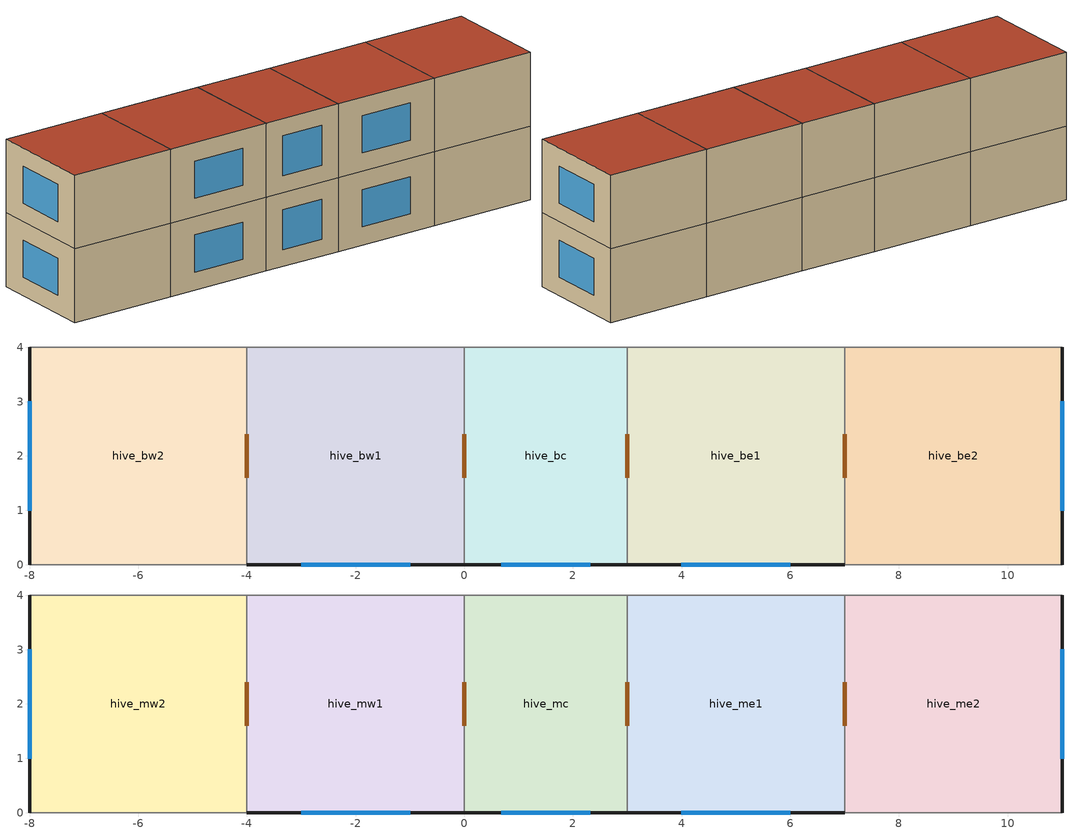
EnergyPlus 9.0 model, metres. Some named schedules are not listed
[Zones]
hive_bc
 floor othersideconditionsmodel (floor): 3,4 3,0 0,0 0,4 z0
 wall outside (ext_wall): 0,0 3,0 z0:2.7
 wall to hive_be1 (int_wall): 3,0 3,4 z0:2.7
 wall adiabatic (int_wall): 3,4 0,4 z0:2.7
 wall to hive_bw1 (int_wall): 0,4 0,0 z0:2.7
 window (simple_window): 0.68,0 2.32,0 z0.62:2.08
 door inside (door_3_cm): 3,1.6 3,2.4 / 0,2.4 0,1.6 z0:2.1
hive_be1
 floor othersideconditionsmodel (floor): 7,4 7,0 3,0 3,4 z0
 wall outside (ext_wall): 3,0 7,0 z0:2.7
 wall to hive_be2 (int_wall): 7,0 7,4 z0:2.7
 wall adiabatic (int_wall): 7,4 3,4 z0:2.7
 window (simple_window): 4,0 6,0 z0.67:2.03
 door inside (door_3_cm): 7,1.6 7,2.4 z0:2.1
hive_be2
 floor othersideconditionsmodel (floor): 11,4 11,0 7,0 7,4 z0
 wall outside (ext_wall): 11,0 11,4 z0:2.7
 wall adiabatic (int_wall): 7,0 11,0 / 11,4 7,4 z0:2.7
 window (simple_window): 11,1 11,3 z0.67:2.03
hive_bw1
 floor othersideconditionsmodel (floor): 0,4 0,0 -4,0 -4,4 z0
 wall outside (ext_wall): -4,0 0,0 z0:2.7
 wall adiabatic (int_wall): 0,4 -4,4 z0:2.7
 wall to hive_bw2 (int_wall): -4,4 -4,0 z0:2.7
 window (simple_window): -3,0 -1,0 z0.67:2.03
 door inside (door_3_cm): -4,2.4 -4,1.6 z0:2.1
hive_bw2
 floor othersideconditionsmodel (floor): -4,4 -4,0 -8,0 -8,4 z0
 wall outside (ext_wall): -8,4 -8,0 z0:2.7
 wall adiabatic (int_wall): -8,0 -4,0 / -4,4 -8,4 z0:2.7
 window (simple_window): -8,3 -8,1 z0.67:2.03
hive_mc
 floor to hive_bc (floor): 3,4 3,0 0,0 0,4 z2.7
 wall outside (ext_wall): 0,0 3,0 z2.7:5.4
 wall to hive_me1 (int_wall): 3,0 3,4 z2.7:5.4
 wall adiabatic (int_wall): 3,4 0,4 z2.7:5.4
 wall to hive_mw1 (int_wall): 0,4 0,0 z2.7:5.4
 window (simple_window): 0.68,0 2.32,0 z3.32:4.78
 door inside (door_3_cm): 3,1.6 3,2.4 / 0,2.4 0,1.6 z2.7:4.8
 roof outside (roof): 0,4 0,0 3,0 3,4 z5.4
hive_me1
 floor to hive_be1 (floor): 7,4 7,0 3,0 3,4 z2.7
 wall outside (ext_wall): 3,0 7,0 z2.7:5.4
 wall to hive_me2 (int_wall): 7,0 7,4 z2.7:5.4
 wall adiabatic (int_wall): 7,4 3,4 z2.7:5.4
 window (simple_window): 4,0 6,0 z3.37:4.73
 door inside (door_3_cm): 7,1.6 7,2.4 z2.7:4.8
 roof outside (roof): 3,4 3,0 7,0 7,4 z5.4
hive_me2
 floor to hive_be2 (floor): 11,4 11,0 7,0 7,4 z2.7
 wall outside (ext_wall): 11,0 11,4 z2.7:5.4
 wall adiabatic (int_wall): 7,0 11,0 / 11,4 7,4 z2.7:5.4
 window (simple_window): 11,1 11,3 z3.37:4.73
 roof outside (roof): 7,4 7,0 11,0 11,4 z5.4
hive_mw1
 floor to hive_bw1 (floor): 0,4 0,0 -4,0 -4,4 z2.7
 wall outside (ext_wall): -4,0 0,0 z2.7:5.4
 wall adiabatic (int_wall): 0,4 -4,4 z2.7:5.4
 wall to hive_mw2 (int_wall): -4,4 -4,0 z2.7:5.4
 window (simple_window): -3,0 -1,0 z3.37:4.73
 door inside (door_3_cm): -4,2.4 -4,1.6 z2.7:4.8
 roof outside (roof): -4,4 -4,0 0,0 0,4 z5.4
hive_mw2
 floor to hive_bw2 (floor): -4,4 -4,0 -8,0 -8,4 z2.7
 wall outside (ext_wall): -8,4 -8,0 z2.7:5.4
 wall adiabatic (int_wall): -8,0 -4,0 / -4,4 -8,4 z2.7:5.4
 window (simple_window): -8,3 -8,1 z3.37:4.73
 roof outside (roof): -8,4 -8,0 -4,0 -4,4 z5.4
[Building]
tetris_model: Loads convergence tolerance value=0.04; Maximum number of warmup days=25; Minimum number of warmup days=6; North axis=0; Solar distribution=FullInteriorAndExteriorWithReflections; Temperature convergence tolerance value=0.4; Terrain=City
[Site:GroundDomain:Slab]
ground_domain: 1, 0.4, 1.6, 10, No, Full, 6, 5, Timestep, ground_coupled_oscm, OnGrade, 1250, 30, 50, 1500, 1.5, finite_diff, Site:GroundTemperature:Undisturbed:FiniteDifference, No
[Site:GroundTemperature:Undisturbed:FiniteDifference]
finite_diff: 0.4, 1250, 30, 50, 1500, 1.5
[Construction]
floor: impermeabilizacao, concreto_5cm, contrapiso, piso_ceramico
roof: fibrocimento_telha, camara_cobertura, concreto
ext_wall: argamassa_externa, tijolo_9x19x19, camara_parede, tijolo_9x19x19, argamassa_interna
int_wall: argamassa_interna, tijolo_9x19x19, camara_parede, tijolo_9x19x19, argamassa_interna
door_3_cm: porta_mad_int_3cm
simple_window: vidro_simples_0.87
[Material] Thermal absorptance=0.9
Name | Conductivity | Density | Roughness | Solar absorptance | Specific heat | Thickness | Visible absorptance
argamassa_externa; argamassa_interna | 1.15 | 2000 | MediumRough | 0.5 | 1000 | 0.025 | 0.5
concreto_5cm | 1.75 | 2200 | MediumRough | 0.7 | 1000 | 0.05 | 0.7
contrapiso | 1.15 | 2000 | MediumRough | 0.7 | 1000 | 0.02 | 0.7
concreto | 1.75 | 2200 | Rough | 0.5 | 1000 | 0.1 | 0.5
fibrocimento_telha | 0.65 | 1700 | MediumRough | 0.5 | 840 | 0.008 | 0.5
impermeabilizacao | 0.23 | 1000 | Smooth | 0.7 | 920 | 0.0001 | 0.7
piso_ceramico | 1.05 | 2000 | Smooth | 0.7 | 920 | 0.0075 | 0.7
porta_mad_int_3cm | 0.15 | 650 | MediumSmooth | 0.5 | 2300 | 0.03 | 0.5
tijolo_9x19x19 | 0.9 | 1600 | Rough | 0.7 | 920 | 0.013 | 0.7
[Material:AirGap]
Name | Thermal resistance
camara_cobertura | 0.21
camara_parede | 0.17
[WindowMaterial:SimpleGlazingSystem]
vidro_simples_0.87: Solar heat gain coefficient=0.87; U factor=5.7
[ElectricEquipment] Design level=120; Design level calculation method=EquipmentLevel; End use subcategory=General; Fraction latent=0; Fraction lost=0; Fraction radiant=0.3; Schedule=sch_equip_liv
Name | Zone or zonelist
equip_hive_be2 | hive_be2
equip_hive_bw1 | hive_bw1
equip_hive_me2 | hive_me2
equip_hive_mw1 | hive_mw1
[Lights] Design level calculation method=Watts/Area; End use subcategory=GeneralLights; Fraction radiant=0.32; Fraction replaceable=0; Fraction visible=0.23; Return air fraction=0; Watts per zone floor area=5
Name | Zone or zonelist | Schedule
lights_hive_bc | hive_bc | sch_ilum_dorm
lights_hive_be1 | hive_be1 | sch_ilum_dorm
lights_hive_be2 | hive_be2 | sch_ilum_liv
lights_hive_bw1 | hive_bw1 | sch_ilum_liv
lights_hive_bw2 | hive_bw2 | sch_ilum_dorm
lights_hive_mc | hive_mc | sch_ilum_dorm
lights_hive_me1 | hive_me1 | sch_ilum_dorm
lights_hive_me2 | hive_me2 | sch_ilum_liv
lights_hive_mw1 | hive_mw1 | sch_ilum_liv
lights_hive_mw2 | hive_mw2 | sch_ilum_dorm
[People] Fraction radiant=0.3; Number of people calculation method=People
Name | Zone or zonelist | Number of people | Activity level schedule | Number of people schedule
people_hive_bc | hive_bc | 2 | sch_activ_dorm | sch_occup_dorm
people_hive_be1 | hive_be1 | 2 | sch_activ_dorm | sch_occup_dorm
people_hive_be2 | hive_be2 | 4 | sch_activ_liv | sch_occup_liv
people_hive_bw1 | hive_bw1 | 4 | sch_activ_liv | sch_occup_liv
people_hive_bw2 | hive_bw2 | 2 | sch_activ_dorm | sch_occup_dorm
people_hive_mc | hive_mc | 2 | sch_activ_dorm | sch_occup_dorm
people_hive_me1 | hive_me1 | 2 | sch_activ_dorm | sch_occup_dorm
people_hive_me2 | hive_me2 | 4 | sch_activ_liv | sch_occup_liv
people_hive_mw1 | hive_mw1 | 4 | sch_activ_liv | sch_occup_liv
people_hive_mw2 | hive_mw2 | 2 | sch_activ_dorm | sch_occup_dorm
[SurfaceProperty:OtherSideConditionsModel]
ground_coupled_oscm: Type of modeling=GroundCoupledSurface
[Zone] Multiplier=1
hive_bc; hive_be1; hive_be2; hive_bw1; hive_bw2; hive_mc; hive_me1; hive_me2; hive_mw1; hive_mw2
[Schedule:Compact]
sch_activ_liv: Through: 12/31, For:AllDays, Until: 24:00, 108
sch_activ_dorm: Through: 12/31, For:AllDays, Until: 24:00, 81
sch_equip_liv: Through: 12/31, For:AllDays, Until: 14:00, 0, Until: 22:00, 1, Until: 24:00, 0
sch_ilum_liv: Through: 12/31, For: AllDays, Until: 16:00, 0, Until: 22:00, 1, Until: 24:00, 0
sch_ilum_dorm: Through: 12/31, For: AllDays, Until: 06:00, 0, Until: 08:00, 1, Until: 22:00, 0, Until: 24:00, 1
sch_occup_liv: Through: 12/31, For: AllDays, Until: 14:00, 0, Until: 18:00, 0.5, Until: 22:00, 1, Until: 24:00, 0
sch_occup_dorm: Through: 12/31, For: AllDays, Until: 08:00, 1, Until: 22:00, 0, Until 24:00, 1
[AirflowNetwork:MultiZone:Component:DetailedOpening] Discharge coefficient for opening factor 1=0.001; Discharge coefficient for opening factor 2=0.65; Extra crack length or height of pivoting axis=0; Height factor for opening factor 1=1; Height factor for opening factor 2=1; Number of sets of opening factor data=2; Opening factor 1=0; Opening factor 2=1; Start height factor for opening factor 1=0; Start height factor for opening factor 2=0; Type of rectangular large vertical opening lvo=NonPivoted; Width factor for opening factor 1=0
Name | Air mass flow coefficient when opening is closed | Air mass flow exponent when opening is closed | Width factor for opening factor 2
window_opening | 0.0003 | 0.63 | 0.45
door_opening | 0.0024 | 0.59 | 1
[AirflowNetwork:MultiZone:Surface] Window door opening factor or crack factor=1
Name | Leakage component | Surface | Ventilation control mode | Ventilation control zone temperature setpoint schedule | Venting availability schedule
afn_hive_bc_window_s | window_opening | hive_bc_window_s | Temperature | sch_window_behav | sch_afn_dorm
afn_hive_be1_window_s | window_opening | hive_be1_window_s | Temperature | sch_window_behav | sch_afn_dorm
afn_hive_be2_window_e | window_opening | hive_be2_window_e | Temperature | sch_window_behav | sch_afn_liv
afn_hive_bw1_window_s | window_opening | hive_bw1_window_s | Temperature | sch_window_behav | sch_afn_liv
afn_hive_bw2_window_w | window_opening | hive_bw2_window_w | Temperature | sch_window_behav | sch_afn_dorm
afn_hive_bc_door_e | door_opening | hive_bc_door_e | NoVent
afn_hive_bc_door_w | door_opening | hive_bc_door_w | NoVent
afn_hive_be1_door_e | door_opening | hive_be1_door_e | NoVent
afn_hive_bw1_door_w | door_opening | hive_bw1_door_w | NoVent
afn_hive_mc_window_s | window_opening | hive_mc_window_s | Temperature | sch_window_behav | sch_afn_dorm
afn_hive_me1_window_s | window_opening | hive_me1_window_s | Temperature | sch_window_behav | sch_afn_dorm
afn_hive_me2_window_e | window_opening | hive_me2_window_e | Temperature | sch_window_behav | sch_afn_liv
afn_hive_mw1_window_s | window_opening | hive_mw1_window_s | Temperature | sch_window_behav | sch_afn_liv
afn_hive_mw2_window_w | window_opening | hive_mw2_window_w | Temperature | sch_window_behav | sch_afn_dorm
afn_hive_mc_door_e | door_opening | hive_mc_door_e | NoVent
afn_hive_mc_door_w | door_opening | hive_mc_door_w | NoVent
afn_hive_me1_door_e | door_opening | hive_me1_door_e | NoVent
afn_hive_mw1_door_w | door_opening | hive_mw1_door_w | NoVent
[AirflowNetwork:MultiZone:Zone]
Name | Zone
afn_hive_bc | hive_bc
afn_hive_be1 | hive_be1
afn_hive_be2 | hive_be2
afn_hive_bw1 | hive_bw1
afn_hive_bw2 | hive_bw2
afn_hive_mc | hive_mc
afn_hive_me1 | hive_me1
afn_hive_me2 | hive_me2
afn_hive_mw1 | hive_mw1
afn_hive_mw2 | hive_mw2
[AirflowNetwork:SimulationControl]
afn_control: Absolute airflow convergence tolerance=1e-06; Airflownetwork control=MultizoneWithoutDistribution; Azimuth angle of long axis of building=90; Building type=LowRise; Convergence acceleration limit=-0.5; Height selection for local wind pressure calculation=OpeningHeight; Initialization type=LinearInitializationMethod; Maximum number of iterations=500; Ratio of building width along short axis to width along long axis=1; Relative airflow convergence tolerance=0.0001; Wind pressure coefficient type=SurfaceAverageCalculation
